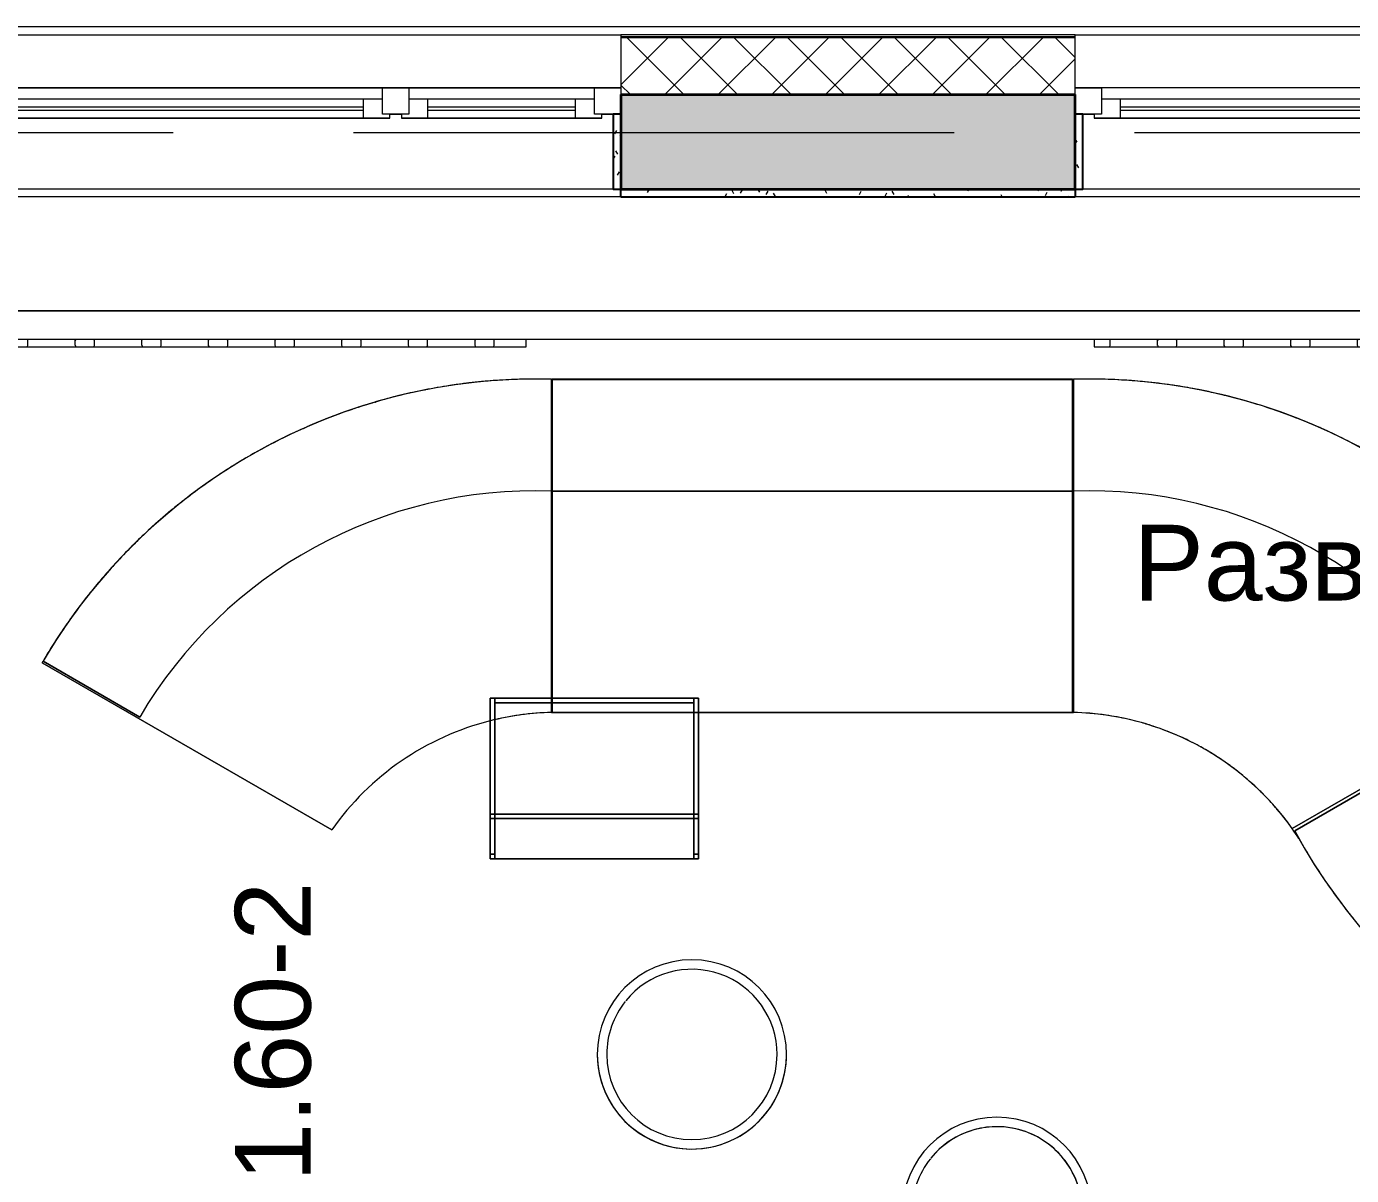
# Model space of a CAD drawing. Header units: millimetres. Extents: x 855 to 84199, y -1987 to 21700.
# Drawn here: x 11624 to 15124, y 18545 to 21580 of the extents above; entities that cross this region are included whole.
import ezdxf

# ---------------------------------------------------------------- set-up
doc = ezdxf.new("R2010")
doc.units = ezdxf.units.MM
doc.linetypes.add('Осевая', pattern=[3175, 635, -476.25, 1587.5, -476.25])
for name, color, linetype, lineweight in [('A-GLAZ', 7, 'Continuous', 9), ('A-GLAZ-1', 7, 'Continuous', 13), ('A-WALL', 7, 'Continuous', 9), ('G-ANNO-SYMB', 7, 'Continuous', 9), ('I-WALL', 7, 'Continuous', 9), ('Знаки', 7, 'Continuous', 9), ('Оси-2', 7, 'Осевая', 9)]:
    doc.layers.add(name, color=color, linetype=linetype, lineweight=lineweight)
for name, color, linetype, lineweight, true_color in [('A-WALL-1', 7, 'Continuous', 13, 0x3c3c3c), ('A-WALL-2', 7, 'Continuous', 25, 0x3c3c3c), ('A-WALL-3', 7, 'Continuous', 35, 0x3c3c3c), ('A-WALL-FNSH-1', 7, 'Continuous', 13, 0x3c3c3c), ('A-WALL-FNSH-2', 7, 'Continuous', 9, 0x3c3c3c), ('I-FURN-1', 7, 'Continuous', 9, 0xf0f0f0)]:
    doc.layers.add(name, color=color, linetype=linetype, lineweight=lineweight, true_color=true_color)
doc.styles.add('Arial_1', font='arial.ttf', dxfattribs={"height": 200})
pattern_1 = [(0, (-90256.056, 0), (121.92, 30.48), [10.058, -81.382, 10.058, -81.382, -487.68]), (0, (-90256.056, 0), (121.92, 30.48), [-182.88, 10.058, -172.822, 10.058, -81.382, -213.36]), (0, (-90256.056, 0), (121.92, 30.48), [-457.2, 10.058, -50.902, 10.058, -142.342]), (120, (-90210.336, 15.24), (-87.356454, 90.345817), [10.058, -81.382, 10.058, -81.382, -487.68]), (120, (-90210.336, 15.24), (-87.356454, 90.345817), [-182.88, 10.058, -172.822, 10.058, -81.382, -213.36]), (120, (-90210.336, 15.24), (-87.356454, 90.345817), [-457.2, 10.058, -50.902, 10.058, -142.342]), (240, (-90195.096, 76.2), (-34.563546, -120.825817), [10.058, -81.382, 10.058, -81.382, -487.68]), (240, (-90195.096, 76.2), (-34.563546, -120.825817), [-182.88, 10.058, -172.822, 10.058, -81.382, -213.36]), (240, (-90195.096, 76.2), (-34.563546, -120.825817), [-457.2, 10.058, -50.902, 10.058, -142.342])]

# ---------------------------------------------------------------- blocks, each defined once
blk = doc.blocks.new('120_Окно_СКБ_1Ст - 120_Окно_СКБ_1Ст 900х2500_h_ с форточкой-22876038-План разверток пом_ 1_60_ Этаж 1')
at = {"layer": 'A-GLAZ'}
for p, q in [((450, -57), (-450, -57)), ((-430, -127), (-400, -127)), ((-330, -107), (330, -107)), ((330, -117), (-330, -117)), ((400, -127), (430, -127))]:
    blk.add_line(p, q, dxfattribs=at)
at = {"layer": 'A-GLAZ-1'}
for p, q in [((-450, -127), (-450, -57)), ((-450, -57), (-380, -57)), ((-380, -57), (-380, -127)), ((380, -127), (380, -57)), ((380, -57), (450, -57)), ((450, -57), (450, -127)), ((380, -87), (-380, -87)), ((-380, -87), (-380, -127)), ((-330, -137), (-330, -87)), ((330, -137), (330, -87)), ((380, -127), (380, -87)), ((-380, -127), (-450, -127)), ((-380, -127), (-400, -127)), ((-400, -127), (-400, -137)), ((-400, -137), (400, -137)), ((400, -137), (-400, -137)), ((450, -127), (380, -127)), ((400, -127), (380, -127)), ((400, -137), (400, -127))]:
    blk.add_line(p, q, dxfattribs=at)
blk = doc.blocks.new('120_Окно_СКБ_2Ст_Фрамуга сверху - 120_Окно_СКБ_2Ст_2300х2500_h_ ДОО-23103760-План разверток пом_ 1_60_ Этаж 1')
at = {"layer": 'A-GLAZ'}
for p, q in [((1150, -57), (-1150, -57)), ((-1080, -57), (1080, -57)), ((-1130, -127), (-1100, -127)), ((-1030, -107), (470, -107)), ((470, -117), (-1030, -117)), ((540, -127), (570, -127)), ((540, -127), (570, -127)), ((640, -107), (1030, -107)), ((1030, -117), (640, -117)), ((1100, -127), (1130, -127))]:
    blk.add_line(p, q, dxfattribs=at)
at = {"layer": 'A-GLAZ-1'}
for p, q in [((-1150, -127), (-1150, -57)), ((-1150, -57), (-1080, -57)), ((-1080, -57), (-1080, -127)), ((520, -127), (520, -57)), ((520, -57), (590, -57)), ((590, -57), (590, -127)), ((1080, -127), (1080, -57)), ((1080, -57), (1150, -57)), ((1150, -57), (1150, -127)), ((520, -87), (-1080, -87)), ((-1080, -87), (-1080, -127)), ((-1030, -137), (-1030, -87)), ((470, -137), (470, -87)), ((520, -127), (520, -87)), ((1080, -87), (590, -87)), ((590, -87), (590, -127)), ((640, -137), (640, -87)), ((1030, -137), (1030, -87)), ((1080, -127), (1080, -87)), ((-1080, -127), (-1150, -127)), ((-1080, -127), (-1100, -127)), ((-1100, -127), (-1100, -137)), ((-1100, -137), (540, -137)), ((540, -137), (-1100, -137)), ((590, -127), (520, -127)), ((540, -127), (520, -127)), ((540, -137), (540, -127)), ((590, -127), (570, -127)), ((570, -127), (570, -137)), ((570, -137), (1100, -137)), ((1100, -137), (570, -137)), ((1150, -127), (1080, -127)), ((1100, -127), (1080, -127)), ((1100, -137), (1100, -127))]:
    blk.add_line(p, q, dxfattribs=at)
blk = doc.blocks.new('ПУФ1 - 1_53б-32041660-План разверток пом_ 1_60_ Этаж 1')
at = {"layer": 'I-FURN-1'}
for radius, start, end in [(250, 360, 180), (250, 0, 180), (225, 360, 141.0212), (225, 77.1429, 141.0212), (225, 38.5714, 77.1429), (225, 141.4286, 180), (225, 141.4286, 180), (225, 25.7143, 38.5714), (225, 0, 25.7143), (250, 180, 360), (225, 180, 360), (225, 180, 231.4286), (225, 321.4286, 360), (250, 180, 360), (225, 295.7143, 321.4286), (225, 231.4286, 244.2857), (225, 244.2857, 257.1429), (225, 282.8571, 295.7143), (225, 257.1429, 270), (225, 270, 282.8571)]:
    blk.add_arc((0, 0), radius, start, end, dxfattribs=at)
blk = doc.blocks.new('ПУФ1 - 1_53а-V1-План разверток пом_ 1_60_ Этаж 1')
at = {"layer": 'I-FURN-1'}
blk.add_line((155.9, -195.5), (155.9, -195.5), dxfattribs=at)
for radius, start, end in [(250, 360, 180), (250, 0, 180), (225, 360, 141.0212), (225, 0, 141.0212), (225, 141.4286, 180), (225, 141.4286, 180), (250, 180, 360), (250, 180, 308.5714), (225, 180, 360), (225, 180, 360), (250, 308.5736, 360)]:
    blk.add_arc((0, 0), radius, start, end, dxfattribs=at)
blk = doc.blocks.new('Кофетейбл Leger _Minotti_ - 1_74-25577647-План разверток пом_ 1_60_ Этаж 1')
at = {"layer": 'I-FURN-1'}
for p, q in [((212, 275), (-212, 275)), ((-212, 275), (-212, -275)), ((-212, -275), (-212, 275)), ((-212, 275), (212, 275)), ((-200, 275), (-212, 275)), ((-212, 275), (-212, 263)), ((-212, 263), (-212, 275)), ((-212, 275), (-200, 275)), ((-212, 275), (-212, 263)), ((-200, 275), (-212, 275)), ((-212, 275), (-200, 275)), ((-212, 263), (-212, 275)), ((212, 275), (-212, 275)), ((-212, 275), (-212, -275)), ((-212, 263), (-212, 275)), ((-212, 275), (-200, 275)), ((-212, 263), (-200, 263)), ((-200, 263), (-212, 263)), ((-212, 263), (-200, 263)), ((-200, 263), (-212, 263)), ((-212, -263), (-212, 263)), ((-106, 275), (-200, 275)), ((-200, 275), (-106, 275)), ((-200, 263), (-200, 275)), ((-200, 275), (-200, 263.3)), ((-200, 275), (-106, 275)), ((-200, 263), (-106, 263)), ((-106, 263), (-200, 263)), ((-94, 275), (-106, 275)), ((-106, 275), (-94, 275)), ((-106, 275), (-106, 263)), ((-94, 275), (-106, 275)), ((-106, 275), (-94, 275)), ((-106, 263), (-106, 275)), ((-106, 275), (-94, 275)), ((-94, 263), (-106, 263)), ((-106, 263), (-106, -263)), ((-106, -263), (-106, 263)), ((-106, 263), (-94, 263)), ((-106, 263), (-94, 263)), ((-94, 263), (-106, 263)), ((-106, 263), (-94, 263)), ((-94, 263), (-106, 263)), ((152, 275), (-94, 275)), ((-94, 275), (152, 275)), ((-94, 263), (-94, 275)), ((-94, 275), (-94, 263)), ((-94, 275), (212, 275)), ((-94, -263), (-94, 263)), ((-94, 263), (-94, -263)), ((-94, 263), (154.4, 263)), ((154.4, 263), (-94, 263)), ((212, 275), (152, 275)), ((152, 275), (212, 275)), ((154.4, 263), (212, 263)), ((200, 263), (154.4, 263)), ((212, 263), (200, 263)), ((200, 263), (200, 205.5)), ((200, 205.5), (200, 263)), ((200, 263), (212, 263)), ((212, 263), (200, 263)), ((212, -275), (212, 275)), ((212, 275), (212, -275)), ((212, 263), (212, 275)), ((212, 275), (212, 263)), ((212, -275), (212, 275)), ((212, 275), (212, -275)), ((212, 208), (212, 263)), ((212, 263), (212, 208)), ((200, 205.1), (200, 200.5)), ((200, 200.5), (200, 205.1)), ((200, 200), (200, 117.6)), ((200, 117.6), (200, 200)), ((212, 201.1), (212, 207.5)), ((212, 207.5), (212, 201.1)), ((212, 119.4), (212, 200.6)), ((212, 200.6), (212, 119.4)), ((200, 117.3), (200, 113.7)), ((200, 113.7), (200, 117.3)), ((200, 113.3), (200, 111.6)), ((200, 111.6), (200, 113.3)), ((200, 111.6), (200, 73.9)), ((200, 73.9), (200, 111.6)), ((212, 113.7), (212, 118.9)), ((212, 118.9), (212, 113.7)), ((212, 111.6), (212, 113.1)), ((212, 113.1), (212, 111.6)), ((212, -263), (212, 111.6)), ((212, 111.6), (212, -263)), ((200, 73.5), (200, -263)), ((200, -263), (200, 73.5)), ((-200, -263), (-212, -263)), ((-212, -263), (-212, -275)), ((-212, -275), (-212, -263)), ((-212, -263), (-200, -263)), ((-212, -263), (-212, -275)), ((-200, -263), (-212, -263)), ((-212, -263), (-200, -263)), ((-212, -275), (-212, -263)), ((-212, -275), (-212, -263)), ((-212, -275), (212, -275)), ((212, -275), (-212, -275)), ((-212, -275), (-200, -275)), ((-200, -275), (-212, -275)), ((-212, -275), (-200, -275)), ((-200, -275), (-212, -275)), ((-212, -275), (212, -275)), ((-200, -275), (-212, -275)), ((-106, -263), (-200, -263)), ((-200, -263), (-106, -263)), ((-200, -275), (-200, -263)), ((-200, -263), (-200, -274.7)), ((-200, -275), (-106, -275)), ((-106, -275), (-200, -275)), ((-106, -275), (-200, -275)), ((-106, -263), (-94, -263)), ((-94, -263), (-106, -263)), ((-94, -263), (-106, -263)), ((-106, -263), (-94, -263)), ((-106, -263), (-106, -275)), ((-94, -263), (-106, -263)), ((-106, -263), (-94, -263)), ((-106, -275), (-106, -263)), ((-106, -275), (-94, -275)), ((-94, -275), (-106, -275)), ((-106, -275), (-94, -275)), ((-94, -275), (-106, -275)), ((-94, -275), (-106, -275)), ((174.4, -263), (-94, -263)), ((-94, -263), (174.4, -263)), ((-94, -275), (-94, -263)), ((-94, -263), (-94, -275)), ((-94, -275), (174.4, -275)), ((174.4, -275), (-94, -275)), ((212, -275), (-94, -275)), ((212, -263), (174.4, -263)), ((174.4, -263), (200, -263)), ((174.4, -275), (212, -275)), ((212, -275), (174.4, -275)), ((200, -263), (212, -263)), ((212, -263), (200, -263)), ((200, -263), (212, -263)), ((212, -275), (212, -263)), ((212, -263), (212, -275))]:
    blk.add_line(p, q, dxfattribs=at)
blk = doc.blocks.new('Semeystvo1 - 1_31-26872179-План разверток пом_ 1_60_ Этаж 1')
at = {"layer": 'I-FURN-1'}
for p, q in [((-3283.7, 598.9), (-3283.7, 894)), ((-3283.7, 894), (-3283.7, 598.9)), ((-3283.7, 598.9), (-3283.7, 894)), ((-3283.7, 894), (-3283.7, 598.9)), ((-3281.6, 893.9), (-3283.7, 894)), ((-3283.7, 894), (-3281.6, 893.9)), ((-1906.8, 894), (-3281.6, 894)), ((-3281.6, 894), (-1906.8, 894)), ((-3281.6, 893.6), (-3281.6, 598.6)), ((-3281.6, 598.6), (-3281.6, 893.6)), ((-3281.6, 893.6), (-3281.6, 598.6)), ((-1906.8, 893.6), (-3281.6, 893.6)), ((-3281.6, 893.6), (-1906.8, 893.6)), ((-3281.6, 598.6), (-3281.6, 893.6)), ((-1916.8, 893.6), (-3271.2, 893.6)), ((-3271.2, 893.6), (-1916.8, 893.6)), ((-1904.3, 894), (-1906.8, 893.9)), ((-1906.8, 893.9), (-1904.3, 894)), ((-1906.8, 598.6), (-1906.8, 893.6)), ((-1906.8, 893.6), (-1906.8, 598.6)), ((-1906.8, 598.6), (-1906.8, 893.6)), ((-1906.8, 893.6), (-1906.8, 598.6)), ((-1904.3, 894), (-1904.3, 598.9)), ((-1904.3, 598.9), (-1904.3, 894)), ((-1904.3, 894), (-1904.3, 598.9)), ((-1904.3, 598.9), (-1904.3, 894)), ((-3617, 866.2), (-3618.3, 865.9)), ((-3618.3, 865.9), (-3617, 866.2)), ((-3811.9, 814), (-3813.2, 813.6)), ((-3813.2, 813.6), (-3811.9, 814)), ((-3809.3, 814.9), (-3811.8, 814.1)), ((-3811.8, 814.1), (-3809.3, 814.9)), ((-3748.7, 834), (-3750.3, 833.5)), ((-3750.3, 833.5), (-3748.7, 834)), ((-3877, 790.2), (-3879.3, 789.2)), ((-3879.3, 789.2), (-3877, 790.2)), ((-3936.9, 765.1), (-3938.5, 764.4)), ((-3938.5, 764.4), (-3936.9, 765.1)), ((-3935.2, 765.9), (-3936.8, 765.2)), ((-3936.8, 765.2), (-3935.2, 765.9)), ((-4057, 705.3), (-4058.9, 704.2)), ((-4058.9, 704.2), (-4057, 705.3)), ((-3283.7, 51.6), (-3283.7, 598.9)), ((-3283.7, 598.9), (-3283.7, 51.6)), ((-3281.6, 598.6), (-3281.6, 51.6)), ((-3281.6, 51.6), (-3281.6, 598.6)), ((-3281.6, 598.6), (-1906.8, 598.6)), ((-1906.8, 598.6), (-3281.6, 598.6)), ((-1906.8, 14), (-1906.8, 598.6)), ((-1906.8, 598.6), (-1906.8, 14)), ((-1904.3, 598.9), (-1904.3, 14)), ((-1904.3, 14), (-1904.3, 598.9)), ((-4279.7, 554.4), (-4281.3, 553.1)), ((-4281.3, 553.1), (-4279.7, 554.4)), ((-4279, 554.9), (-4280.1, 554)), ((-4280.1, 554), (-4279, 554.9)), ((-4379.1, 465.5), (-4380.3, 464.4)), ((-4380.3, 464.4), (-4379.1, 465.5)), ((-4470.9, 367.6), (-4472.1, 366.2)), ((-4472.1, 366.2), (-4470.9, 367.6)), ((-4554.4, 260.6), (-4555.3, 259.4)), ((-4555.3, 259.4), (-4554.4, 260.6)), ((-4553.6, 261.9), (-4554.7, 260.2)), ((-4554.7, 260.2), (-4553.6, 261.9)), ((-4553.6, 261.9), (-4554.4, 260.6)), ((-4554.4, 260.6), (-4553.6, 261.9)), ((-4628.8, 145.4), (-3863.8, -296.3)), ((-3863.8, -296.3), (-4628.8, 145.4)), ((-4628.8, 145.4), (-3863.8, -296.3)), ((-3863.8, -296.3), (-4628.8, 145.4)), ((-4626.5, 149.3), (-4371, 1.8)), ((-4371, 1.8), (-4626.5, 149.3)), ((-3283.7, 14), (-3283.7, 51.6)), ((-3283.7, 51.6), (-3283.7, 14)), ((-3281.6, 51.6), (-3281.6, 14)), ((-3281.6, 14), (-3281.6, 51.6)), ((-3283.7, 14), (-3281.6, 14)), ((-3281.6, 14), (-3283.7, 14)), ((-3281.6, 14), (-2895, 14)), ((-2895, 14), (-3281.6, 14)), ((-3281.6, 14), (-2895, 14)), ((-2907, 14), (-3281.6, 14)), ((-2895, 14), (-2905.9, 14)), ((-2895, 14), (-1906.8, 14)), ((-1906.8, 14), (-2895, 14)), ((-2895, 14), (-1906.8, 14)), ((-1906.8, 14), (-2895, 14)), ((-1906.8, 14), (-1904.3, 14)), ((-1904.3, 14), (-1906.8, 14)), ((-1326.8, -292.6), (-817, 1.8)), ((-817, 1.8), (-1326.8, -292.6)), ((-813.4, -6.2), (-1320, -298.7)), ((-1320, -298.7), (-813.4, -6.2))]:
    blk.add_line(p, q, dxfattribs=at)
for centre, radius, start, end in [((-3325.6, -613.4), 1508, 88.407, 149.6185), ((-3325.6, -613.4), 1508, 88.407, 149.6185), ((-3325.6, -613.4), 1508, 98.6376, 103.7092), ((-3325.6, -613.4), 1508, 98.6376, 103.7092), ((-3325.6, -613.4), 1508, 98.6386, 101.142), ((-3325.6, -613.4), 1508, 98.6386, 101.142), ((-3325.6, -613.4), 1508, 93.5223, 98.6091), ((-3325.6, -613.4), 1508, 93.5223, 98.6091), ((-3325.6, -613.4), 1508, 98.4388, 98.604), ((-3325.6, -613.4), 1508, 98.4388, 98.604), ((-3325.6, -613.4), 1508, 96.0363, 98.4243), ((-3325.6, -613.4), 1508, 96.0363, 98.4243), ((-3325.6, -613.4), 1508, 93.5229, 95.994), ((-3325.6, -613.4), 1508, 93.5229, 95.994), ((-3325.6, -613.4), 1508, 88.407, 93.508), ((-3325.6, -613.4), 1508, 88.407, 93.508), ((-3325.6, -613.4), 1508, 93.3037, 93.5085), ((-3325.6, -613.4), 1508, 93.3037, 93.5085), ((-3325.6, -613.4), 1508, 90.8872, 93.2962), ((-3325.6, -613.4), 1508, 90.8872, 93.2962), ((-3325.6, -613.4), 1508, 88.4147, 90.8483), ((-3325.6, -613.4), 1508, 88.4147, 90.8483), ((-3325.6, -613.4), 1508, 87.9314, 88.3133), ((-3325.6, -613.4), 1508, 87.9314, 88.3133), ((-1862.4, -613.4), 1508, 91.7162, 92.0686), ((-1862.4, -613.4), 1508, 91.7162, 92.0686), ((-1862.4, -613.4), 1508, 30.3815, 91.593), ((-1862.4, -613.4), 1508, 86.492, 91.593), ((-1862.4, -613.4), 1508, 30.3815, 91.593), ((-1862.4, -613.4), 1508, 30.3815, 91.593), ((-1862.4, -613.4), 1508, 89.4722, 91.5855), ((-1862.4, -613.4), 1508, 89.4722, 91.5855), ((-1862.4, -613.4), 1508, 86.7625, 89.4722), ((-1862.4, -613.4), 1508, 86.7625, 89.4722), ((-1862.4, -613.4), 1508, 86.4935, 86.7625), ((-1862.4, -613.4), 1508, 86.4935, 86.7625), ((-1862.4, -613.4), 1508, 30.3815, 86.492), ((-1862.4, -613.4), 1508, 84.3853, 86.4914), ((-1862.4, -613.4), 1508, 84.3853, 86.4914), ((-1862.4, -613.4), 1508, 81.6963, 84.3853), ((-1862.4, -613.4), 1508, 81.6963, 84.3853), ((-1862.4, -613.4), 1508, 81.3988, 81.6963), ((-1862.4, -613.4), 1508, 81.3988, 81.6963), ((-1862.4, -613.4), 1508, 79.303, 81.3895), ((-1862.4, -613.4), 1508, 79.303, 81.3895), ((-3325.6, -613.4), 1508, 103.7529, 106.293), ((-3325.6, -613.4), 1508, 103.7529, 106.293), ((-3325.6, -613.4), 1508, 103.7529, 105.9206), ((-3325.6, -613.4), 1508, 103.7529, 105.9206), ((-3325.6, -613.4), 1508, 103.574, 103.7061), ((-3325.6, -613.4), 1508, 103.574, 103.7061), ((-3325.6, -613.4), 1508, 101.192, 103.5523), ((-3325.6, -613.4), 1508, 101.192, 103.5523), ((-1862.4, -613.4), 1508, 76.6301, 79.303), ((-1862.4, -613.4), 1508, 76.6301, 79.303), ((-1862.4, -613.4), 1508, 76.2978, 76.6301), ((-1862.4, -613.4), 1508, 76.2978, 76.6301), ((-1862.4, -613.4), 1508, 74.2239, 76.2875), ((-1862.4, -613.4), 1508, 74.2239, 76.2875), ((-3325.6, -613.4), 1508, 108.8687, 111.4482), ((-3325.6, -613.4), 1508, 108.8687, 111.4482), ((-3325.6, -613.4), 1508, 108.8681, 111.1098), ((-3325.6, -613.4), 1508, 108.8681, 111.1098), ((-3325.6, -613.4), 1508, 105.9206, 108.81), ((-3325.6, -613.4), 1508, 105.9206, 108.81), ((-3325.6, -613.4), 1508, 106.3582, 108.6804), ((-3325.6, -613.4), 1508, 106.3582, 108.6804), ((-1862.4, -613.4), 1508, 71.564, 74.2239), ((-1862.4, -613.4), 1508, 71.564, 74.2239), ((-1862.4, -613.4), 1508, 71.1966, 71.564), ((-1862.4, -613.4), 1508, 71.1966, 71.564), ((-1862.4, -613.4), 1508, 69.1471, 71.1854), ((-1862.4, -613.4), 1508, 69.1471, 71.1854), ((-3325.6, -613.4), 1508, 111.1098, 113.9109), ((-3325.6, -613.4), 1508, 111.1098, 113.9109), ((-3325.6, -613.4), 1508, 111.542, 113.8085), ((-3325.6, -613.4), 1508, 111.542, 113.8085), ((-1862.4, -613.4), 1508, 66.4977, 69.1471), ((-1862.4, -613.4), 1508, 66.4977, 69.1471), ((-3325.6, -613.4), 1508, 116.2695, 119.0118), ((-3325.6, -613.4), 1508, 116.2695, 119.0118), ((-3325.6, -613.4), 1508, 113.9843, 116.6097), ((-3325.6, -613.4), 1508, 113.9843, 116.6097), ((-3325.6, -613.4), 1508, 113.9834, 116.2695), ((-3325.6, -613.4), 1508, 113.9834, 116.2695), ((-1862.4, -613.4), 1508, 66.0952, 66.4977), ((-1862.4, -613.4), 1508, 66.0952, 66.4977), ((-1862.4, -613.4), 1508, 64.0721, 66.0831), ((-1862.4, -613.4), 1508, 64.0721, 66.0831), ((-1862.4, -613.4), 1508, 61.4315, 64.0721), ((-1862.4, -613.4), 1508, 61.4315, 64.0721), ((-3325.6, -613.4), 1508, 119.0998, 121.7807), ((-3325.6, -613.4), 1508, 119.0998, 121.7807), ((-3325.6, -613.4), 1508, 119.0987, 121.4134), ((-3325.6, -613.4), 1508, 119.0987, 121.4134), ((-3325.6, -613.4), 1508, 116.7597, 118.9365), ((-3325.6, -613.4), 1508, 116.7597, 118.9365), ((-3325.6, -613.4), 1508, 116.6097, 116.7597), ((-3325.6, -613.4), 1508, 116.6097, 116.7597), ((-3325.6, -613.4), 1508, 121.4134, 124.1128), ((-3325.6, -613.4), 1508, 121.4134, 124.1128), ((-3325.6, -613.4), 1508, 121.7807, 122.0548), ((-3325.6, -613.4), 1508, 121.7807, 122.0548), ((-3325.6, -613.4), 1508, 124.1148, 126.9677), ((-3325.6, -613.4), 1508, 124.1148, 126.9677), ((-3325.6, -613.4), 1508, 124.214, 126.5477), ((-3325.6, -613.4), 1508, 124.214, 126.5477), ((-3325.6, -613.4), 1508, 122.0548, 124.0158), ((-3325.6, -613.4), 1508, 122.0548, 124.0158), ((-3325.6, -613.4), 1213, 88.0195, 149.5257), ((-3325.6, -613.4), 1213, 88.0195, 149.5257), ((-3325.6, -613.4), 1508, 126.5477, 129.2138), ((-3325.6, -613.4), 1508, 126.5477, 129.2138), ((-1862.4, -613.4), 1213, 30.4743, 91.9805), ((-1862.4, -613.4), 1213, 30.4743, 91.9805), ((-3325.6, -613.4), 1508, 127.6044, 129.1707), ((-3325.6, -613.4), 1508, 127.6044, 129.1707), ((-3325.6, -613.4), 1508, 126.9677, 127.6044), ((-3325.6, -613.4), 1508, 126.9677, 127.6044), ((-3325.6, -613.4), 1508, 129.3298, 132.1843), ((-3325.6, -613.4), 1508, 129.3298, 132.1843), ((-3325.6, -613.4), 1508, 129.272, 131.6758), ((-3325.6, -613.4), 1508, 129.272, 131.6758), ((-3325.6, -613.4), 1508, 131.6758, 134.3148), ((-3325.6, -613.4), 1508, 131.6758, 134.3148), ((-3325.6, -613.4), 1508, 132.1843, 134.316), ((-3325.6, -613.4), 1508, 132.1843, 134.316), ((-3325.6, -613.4), 1508, 134.4452, 137.4661), ((-3325.6, -613.4), 1508, 134.4452, 137.4661), ((-3325.6, -613.4), 1508, 134.3801, 136.7998), ((-3325.6, -613.4), 1508, 134.3801, 136.7998), ((-3325.6, -613.4), 1508, 136.7998, 139.4159), ((-3325.6, -613.4), 1508, 136.7998, 139.4159), ((-3325.6, -613.4), 1508, 137.4661, 139.4163), ((-3325.6, -613.4), 1508, 137.4661, 139.4163), ((-3325.6, -613.4), 1508, 139.4882, 141.9207), ((-3325.6, -613.4), 1508, 139.4882, 141.9207), ((-3325.6, -613.4), 1508, 139.56, 141.2522), ((-3325.6, -613.4), 1508, 139.56, 141.2522), ((-3325.6, -613.4), 1508, 141.2522, 144.5172), ((-3325.6, -613.4), 1508, 141.2522, 144.5172), ((-3325.6, -613.4), 1508, 141.9207, 144.517), ((-3325.6, -613.4), 1508, 141.9207, 144.517), ((-3325.6, -613.4), 1508, 144.5963, 147.0394), ((-3325.6, -613.4), 1508, 144.5963, 147.0394), ((-3325.6, -613.4), 1508, 144.674, 146.6632), ((-3325.6, -613.4), 1508, 144.674, 146.6632), ((-3325.6, -613.4), 1508, 146.6632, 149.6182), ((-3325.6, -613.4), 1508, 146.6632, 149.6182), ((-3325.6, -613.4), 1508, 147.0394, 149.6182), ((-3325.6, -613.4), 1508, 147.0394, 149.6182), ((-3325.6, -613.4), 1508, 149.6182, 149.7904), ((-3325.6, -613.4), 1508, 149.6182, 149.7904), ((-3325.6, -613.4), 1508, 149.6182, 149.7904), ((-3325.6, -613.4), 1508, 149.6182, 149.7904), ((-3266.1, -716.4), 730.6, 91.3753, 104.1781), ((-3266.1, -716.4), 730.6, 91.3753, 104.1781), ((-3266.1, -716.4), 730.6, 91.3753, 104.1781), ((-3266.1, -716.4), 730.6, 91.3753, 103.2174), ((-1921.8, -716.4), 730.6, 35.4585, 88.6247), ((-1921.8, -716.4), 730.6, 35.4585, 88.6247), ((-1921.8, -716.4), 730.6, 81.8216, 88.6247), ((-1921.8, -716.4), 730.6, 81.8216, 88.6247), ((-1921.8, -716.4), 730.6, 79.5581, 81.8216), ((-1921.8, -716.4), 730.6, 79.5581, 81.8216), ((-1921.8, -716.4), 730.6, 75.0181, 79.5581), ((-1921.8, -716.4), 730.6, 75.0181, 79.5581), ((-3266.1, -716.4), 730.6, 104.1781, 144.8978), ((-3266.1, -716.4), 730.6, 104.1781, 144.8978), ((-3266.1, -716.4), 730.6, 104.1781, 144.8978), ((-3266.1, -716.4), 730.6, 104.1781, 144.8978), ((-3266.1, -716.4), 730.6, 103.2174, 104.1781), ((-1921.8, -716.4), 730.6, 72.3048, 75.0181), ((-1921.8, -716.4), 730.6, 72.3048, 75.0181), ((-1921.8, -716.4), 730.6, 68.2142, 72.3048), ((-1921.8, -716.4), 730.6, 68.2142, 72.3048), ((-1921.8, -716.4), 730.6, 65.3106, 68.2142), ((-1921.8, -716.4), 730.6, 65.3106, 68.2142), ((-1921.8, -716.4), 730.6, 61.4097, 65.3106), ((-1921.8, -716.4), 730.6, 61.4097, 65.3106), ((-1921.8, -716.4), 730.6, 58.4028, 61.4097), ((-1921.8, -716.4), 730.6, 58.4028, 61.4097), ((-1921.8, -716.4), 730.6, 54.6046, 58.4028), ((-1921.8, -716.4), 730.6, 54.6046, 58.4028), ((-1921.8, -716.4), 730.6, 51.5342, 54.6046), ((-1921.8, -716.4), 730.6, 53.856, 54.6046), ((-1921.8, -716.4), 730.6, 51.5342, 53.856), ((-1921.8, -716.4), 730.6, 47.7988, 51.5342), ((-1921.8, -716.4), 730.6, 47.7988, 51.5342), ((-1921.8, -716.4), 730.6, 44.6867, 47.7988), ((-1921.8, -716.4), 730.6, 46.9023, 47.7988), ((-1921.8, -716.4), 730.6, 44.6867, 46.9023), ((-1921.8, -716.4), 730.6, 40.9921, 44.6867), ((-1921.8, -716.4), 730.6, 40.9921, 44.6867), ((-1921.8, -716.4), 730.6, 37.852, 40.9921), ((-1921.8, -716.4), 730.6, 39.9485, 40.9921), ((-1921.8, -716.4), 730.6, 37.852, 39.9485), ((-1921.8, -716.4), 730.6, 32.9948, 37.852), ((-1921.8, -716.4), 730.6, 32.9948, 37.852), ((6.4, 418.7), 1508, 208.407, 269.6185), ((6.4, 418.7), 1508, 208.407, 269.6185), ((6.4, 418.7), 1508, 209.2673, 211.4613), ((6.4, 418.7), 1508, 209.2673, 211.4613), ((6.4, 418.7), 1508, 211.4613, 213.5047), ((6.4, 418.7), 1508, 211.4613, 213.5047), ((6.4, 418.7), 1508, 213.5075, 213.9062), ((6.4, 418.7), 1508, 213.5075, 213.9062), ((6.4, 418.7), 1508, 213.9062, 216.54), ((6.4, 418.7), 1508, 213.9062, 216.54), ((6.4, 418.7), 1508, 216.54, 218.6068), ((6.4, 418.7), 1508, 216.54, 218.6068), ((6.4, 418.7), 1508, 218.6094, 218.9786), ((6.4, 418.7), 1508, 218.6094, 218.9786)]:
    blk.add_arc(centre, radius, start, end, dxfattribs=at)
blk = doc.blocks.new('Съемный металлический экран с перфорацией - E3-33269787-План разверток пом_ 1_60_ Этаж 1')
at = {"layer": 'Знаки'}
h = blk.add_hatch(dxfattribs=at)
h.set_pattern_fill('FP_22', color=256, style=0, pattern_type=2)
h.set_pattern_definition([(0, (-104681.406, -20734), (0, 50.8), [13.612, -74.376]), (60, (-104656.006, -20727.194), (-43.99409, 25.4), [13.612, -74.376]), (120, (-104649.2, -20701.794), (-43.99409, -25.4), [13.612, -74.376]), (30, (-104667.79, -20734), (9e-05, 101.59984), [13.612, -87.988]), (30, (-104693.19, -20690.01), (9e-05, 101.59984), [13.612, -87.988]), (150, (-104681.41, -20734), (-87.98809, -50.79984), [13.612, -87.988]), (150, (-104656.01, -20690.01), (-87.98809, -50.79984), [13.612, -87.988]), (90, (-104649.2, -20715.41), (-87.988, 50.8), [13.612, -87.988]), (90, (-104700, -20715.41), (-87.988, 50.8), [13.612, -87.988])])
h.paths.add_polyline_path([(787.9, 0), (800, 0), (800, 20), (0, 20), (0, 0), (242.6, 0)])
for p, q in [((0, 20), (0, 0)), ((0, 0), (800, 0)), ((800, 0), (800, 20))]:
    blk.add_line(p, q, dxfattribs=at)
blk = doc.blocks.new('Съемный металлический экран с перфорацией - E5-33084936-План разверток пом_ 1_60_ Этаж 1')
at = {"layer": 'Знаки'}
h = blk.add_hatch(dxfattribs=at)
h.set_pattern_fill('FP_23', color=256, style=0, pattern_type=2)
h.set_pattern_definition([(0, (-101381.406, -20734), (0, 50.8), [13.612, -74.376]), (60, (-101356.006, -20727.194), (-43.99409, 25.4), [13.612, -74.376]), (120, (-101349.2, -20701.794), (-43.99409, -25.4), [13.612, -74.376]), (30, (-101367.79, -20734), (9e-05, 101.59984), [13.612, -87.988]), (30, (-101393.19, -20690.01), (9e-05, 101.59984), [13.612, -87.988]), (150, (-101381.41, -20734), (-87.98809, -50.79984), [13.612, -87.988]), (150, (-101356.01, -20690.01), (-87.98809, -50.79984), [13.612, -87.988]), (90, (-101349.2, -20715.41), (-87.988, 50.8), [13.612, -87.988]), (90, (-101400, -20715.41), (-87.988, 50.8), [13.612, -87.988])])
h.paths.add_polyline_path([(1800, 0), (1800, 20), (0, 20), (0, 0), (1361.2, 0)])
for p, q in [((0, 20), (0, 0)), ((0, 0), (1800, 0)), ((1800, 0), (1800, 20))]:
    blk.add_line(p, q, dxfattribs=at)
blk = doc.blocks.new('Зашивка приборов отопления - Зашивка приборов отопления-33267402-План разверток пом_ 1_60_ Этаж 1')
at = {"layer": 'A-WALL'}
for p, q in [((103430, 21150), (101170, 21150)), ((105530, 21150), (104670, 21150)), ((101170, 20829), (108130, 20829)), ((108130, 20829), (101170, 20829)), ((101150, 20754), (108130, 20754))]:
    blk.add_line(p, q, dxfattribs=at)

msp = doc.modelspace()

# ---------------------------------------------------------------- hatches: boundary and pattern name
at = {"layer": 'A-WALL'}
h = msp.add_hatch(dxfattribs=at)
h.set_pattern_fill('FP_1', color=256, style=0, pattern_type=2)
h.set_pattern_definition([(45, (-90256.06, 0), (-70.71068, 70.71068), []), (135, (-90256.06, 0), (-70.71068, -70.71068), [])])
h.paths.add_polyline_path([(20979.1, 21400), (20870.6, 21550), (20685.4, 21550), (20793.9, 21400)])
h.paths.add_polyline_path([(20093.9, 21400), (20547.1, 21400), (20438.6, 21550), (19693.9, 21550), (19693.9, 21400)])
h.paths.add_polyline_path([(18793.9, 21400), (18793.9, 21550), (17493.9, 21550), (17493.9, 21400), (18503.9, 21400)])
h.paths.add_polyline_path([(16322.6, 21400), (16593.9, 21400), (16593.9, 21550), (15293.9, 21550), (15293.9, 21400), (15777.2, 21400)])
h.paths.add_polyline_path([(14141.2, 21400), (14393.9, 21400), (14393.9, 21550), (13193.9, 21550), (13193.9, 21400), (13595.8, 21400)])
h.paths.add_polyline_path([(10323.9, 21400), (10893.9, 21400), (10893.9, 21550), (10323.9, 21550)])
at = {"layer": 'I-WALL'}
h = msp.add_hatch(dxfattribs=at)
h.set_pattern_fill('FP_2', color=256, style=0, pattern_type=2)
h.set_pattern_definition([(45, (-90256.056, 0), (-57.024626, 57.024626), []), (45, (-90199.03, 0), (-57.024626, 57.024626), [100.806, -20.161, 3.353, -16.808])])
h.paths.add_polyline_path([(20093.9, 21150), (20093.9, 21400), (19693.9, 21400), (19693.9, 21150), (19867.3, 21150)])
h.paths.add_polyline_path([(17685.9, 21150), (18793.9, 21150), (18793.9, 21400), (17493.9, 21400), (17493.9, 21150)])
h.paths.add_polyline_path([(16593.9, 21150), (16593.9, 21400), (15293.9, 21400), (15293.9, 21150), (16322.6, 21150)])
h.paths.add_polyline_path([(14393.9, 21150), (14393.9, 21400), (13193.9, 21400), (13193.9, 21150), (14141.2, 21150)])
h.paths.add_polyline_path([(10869.1, 21150), (10893.9, 21150), (10893.9, 21400), (10543.9, 21400), (10543.9, 21150)])
h = msp.add_hatch(dxfattribs=at)
h.set_pattern_fill('FP_19', color=256, style=0, pattern_type=2)
h.set_pattern_definition(pattern_1)
h.paths.add_polyline_path([(13193.9, 21150), (13193.9, 21348), (13173.9, 21348), (13173.9, 21150)])
h = msp.add_hatch(dxfattribs=at)
h.set_pattern_fill('FP_19', color=256, style=0, pattern_type=2)
h.set_pattern_definition(pattern_1)
h.paths.add_polyline_path([(14393.9, 21150), (14413.9, 21150), (14413.9, 21348), (14393.9, 21348), (14393.9, 21314.7)])
h = msp.add_hatch(dxfattribs=at)
h.set_pattern_fill('FP_19', color=256, style=0, pattern_type=2)
h.set_pattern_definition(pattern_1)
h.paths.add_polyline_path([(14393.9, 21130), (14393.9, 21150), (13193.9, 21150), (13193.9, 21130), (14141.2, 21130)])

# ---------------------------------------------------------------- linework, layer by layer
at = {"layer": 'A-WALL'}
for p, q in [((10323.9, 21580), (20885.9, 21580)), ((10893.9, 21558), (13193.9, 21558)), ((14393.9, 21550), (13193.9, 21550)), ((14393.9, 21558), (15293.9, 21558))]:
    msp.add_line(p, q, dxfattribs=at)
at = {"layer": 'A-WALL-1'}
for p, q in [((13193.9, 21550), (13193.9, 21400)), ((14393.9, 21400), (14393.9, 21550))]:
    msp.add_line(p, q, dxfattribs=at)
at = {"layer": 'A-WALL-2'}
for p, q in [((13173.9, 21348), (13173.9, 21150)), ((13193.9, 21348), (13173.9, 21348)), ((14413.9, 21348), (14393.9, 21348)), ((14413.9, 21150), (14413.9, 21348)), ((13173.9, 21150), (13193.9, 21150)), ((13193.9, 21130), (13193.9, 21150)), ((14393.9, 21150), (14393.9, 21130)), ((14393.9, 21150), (14413.9, 21150)), ((13193.9, 21130), (14393.9, 21130))]:
    msp.add_line(p, q, dxfattribs=at)
at = {"layer": 'A-WALL-3'}
for p, q in [((13193.9, 21400), (14393.9, 21400)), ((13193.9, 21400), (13193.9, 21150)), ((14393.9, 21150), (14393.9, 21400)), ((13193.9, 21150), (14393.9, 21150))]:
    msp.add_line(p, q, dxfattribs=at)
at = {"layer": 'A-WALL-FNSH-1'}
for p, q in [((13193.9, 21553), (13193.9, 21550)), ((14393.9, 21553), (13193.9, 21553)), ((14393.9, 21550), (14393.9, 21553)), ((13172.9, 21348), (13172.9, 21150)), ((13173.9, 21348), (13172.9, 21348)), ((14414.9, 21348), (14413.9, 21348)), ((14414.9, 21150), (14414.9, 21348)), ((13172.9, 21150), (13173.9, 21150)), ((14413.9, 21150), (14414.9, 21150)), ((13193.9, 21130), (13193.9, 21129)), ((13193.9, 21129), (14393.9, 21129)), ((14393.9, 21129), (14393.9, 21130))]:
    msp.add_line(p, q, dxfattribs=at)
at = {"layer": 'A-WALL-FNSH-2'}
for p, q in [((14393.9, 21558), (13193.9, 21558)), ((13193.9, 21558), (13193.9, 21553)), ((14393.9, 21553), (14393.9, 21558))]:
    msp.add_line(p, q, dxfattribs=at)
at = {"layer": 'I-WALL'}
for p, q in [((13193.9, 21130), (10914.9, 21130)), ((15272.9, 21130), (14393.9, 21130)), ((10914.9, 20754), (17872.9, 20754)), ((17872.9, 20753), (10914.9, 20753))]:
    msp.add_line(p, q, dxfattribs=at)
at = {"layer": 'Оси-2'}
msp.add_line((11375.9, 21300), (23203.9, 21300), dxfattribs=at)

# ---------------------------------------------------------------- block references
at = {"layer": 'A-GLAZ'}
for name, p in [('120_Окно_СКБ_2Ст_Фрамуга сверху - 120_Окно_СКБ_2Ст_2300х2500_h_ ДОО-23103760-План разверток пом_ 1_60_ Этаж 1', (12043.9, 21475)), ('120_Окно_СКБ_1Ст - 120_Окно_СКБ_1Ст 900х2500_h_ с форточкой-22876038-План разверток пом_ 1_60_ Этаж 1', (14843.9, 21475))]:
    msp.add_blockref(name, p, dxfattribs=at)
at = {"layer": 'A-WALL'}
msp.add_blockref('Зашивка приборов отопления - Зашивка приборов отопления-33267402-План разверток пом_ 1_60_ Этаж 1', (-90256.1, 0), dxfattribs=at)
at = {"layer": 'I-FURN-1'}
for name, p in [('Semeystvo1 - 1_31-26872179-План разверток пом_ 1_60_ Этаж 1', (16293.9, 19754)), ('ПУФ1 - 1_53а-V1-План разверток пом_ 1_60_ Этаж 1', (13381.5, 18864.6)), ('ПУФ1 - 1_53б-32041660-План разверток пом_ 1_60_ Этаж 1', (14187.4, 18448.8))]:
    msp.add_blockref(name, p, dxfattribs=at)
at = {"layer": 'I-FURN-1', "rotation": 90.00000000000014}
msp.add_blockref('Кофетейбл Leger _Minotti_ - 1_74-25577647-План разверток пом_ 1_60_ Этаж 1', (13123.9, 19593.6), dxfattribs=at)
at = {"layer": 'Знаки'}
for name, p in [('Съемный металлический экран с перфорацией - E5-33084936-План разверток пом_ 1_60_ Этаж 1', (11143.9, 20734)), ('Съемный металлический экран с перфорацией - E3-33269787-План разверток пом_ 1_60_ Этаж 1', (14443.9, 20734))]:
    msp.add_blockref(name, p, dxfattribs=at)

# ---------------------------------------------------------------- texts
at = {"layer": 'G-ANNO-SYMB', "insert": (14547.5, 20263.7), "char_height": 200, "width": 1659.493, "attachment_point": 1, "style": 'Arial_1'}
msp.add_mtext('Развертка', dxfattribs=at)
at = {"layer": 'G-ANNO-SYMB', "insert": (12174.3, 18450.9), "char_height": 200, "width": 1074.261, "attachment_point": 1, "rotation": 90, "style": 'Arial_1'}
msp.add_mtext(' 1.60-2', dxfattribs=at)

doc.saveas('drawing.dxf')
